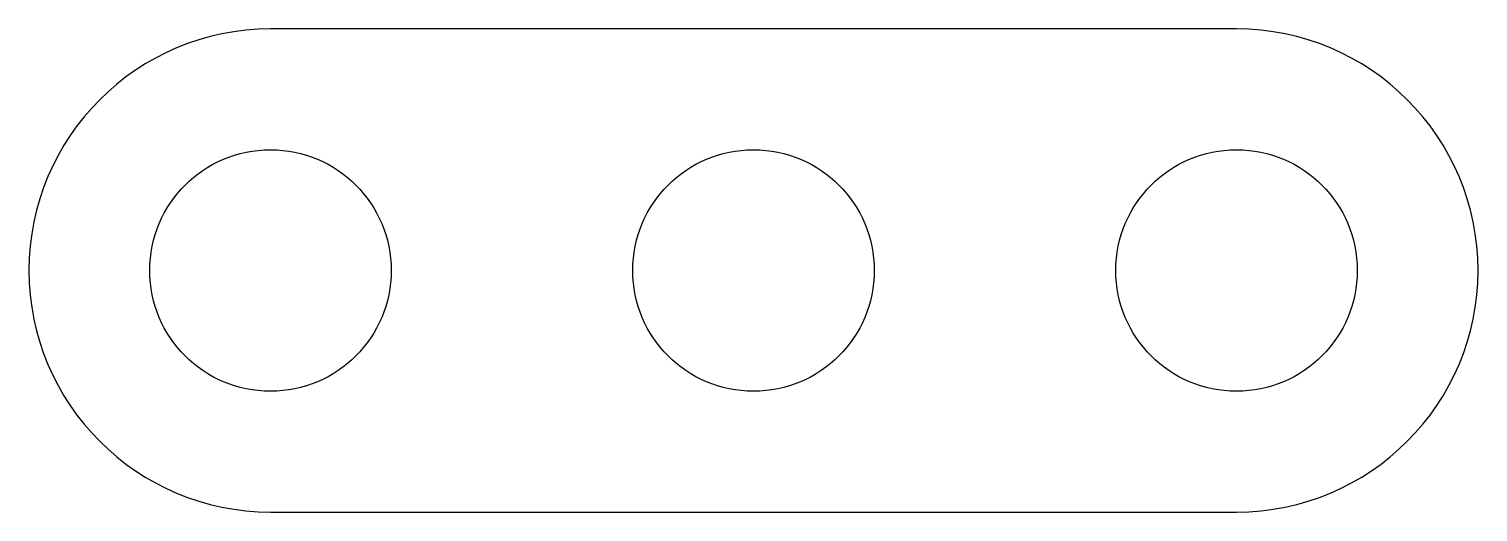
# Model space of a CAD drawing. Extents: x 5 to 35, y 5 to 15.
import ezdxf

# ---------------------------------------------------------------- set-up
doc = ezdxf.new("R2010")
doc.units = 0
doc.layers.add('STANDARD', color=7, linetype='CONTINUOUS')

msp = doc.modelspace()

# ---------------------------------------------------------------- linework, layer by layer
at = {"layer": 'STANDARD'}
for p, q in [((30, 15), (10, 15)), ((10, 5), (30, 5))]:
    msp.add_line(p, q, dxfattribs=at)
for centre in [(10, 10), (20, 10), (30, 10)]:
    msp.add_circle(centre, 2.5, dxfattribs=at)
for centre, start, end in [((10, 10), 90, 270), ((30, 10), 270, 90)]:
    msp.add_arc(centre, 5, start, end, dxfattribs=at)

doc.saveas('drawing.dxf')
